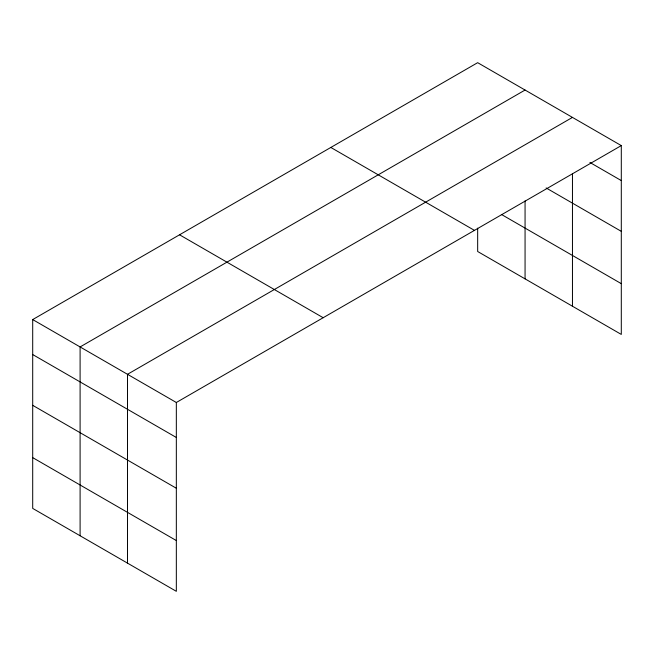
<?xml version="1.0" encoding="UTF-8"?>
<svg xmlns="http://www.w3.org/2000/svg" width="654" height="654" viewBox="0 0 654 654"><rect width="100%" height="100%" fill="white"/><g stroke="black" fill="none" stroke-linecap="round" stroke-linejoin="round"><path stroke-width="0.98" d="M621.3 145.597L477.665 62.678L32.7 319.577L32.7 508.403L176.335 591.322L176.335 402.496L621.3 145.597L621.3 334.423L477.665 251.504L477.665 228.148M525.064 90.039L80.099 346.939L80.099 535.765M572.463 117.401L127.497 374.301L127.497 563.135M589.908 162.454L621.3 180.578M546.131 187.951L621.3 231.344M501.365 214.414L621.3 283.656M330.826 147.452L474.461 230.38M179.539 234.794L323.174 317.721M32.7 319.577L176.335 402.496M32.7 354.55L176.335 437.477M32.7 405.325L176.335 488.244M32.7 457.628L176.335 540.556M572.463 173.711L572.463 306.236M525.064 200.933L525.064 278.866"/></g></svg>
